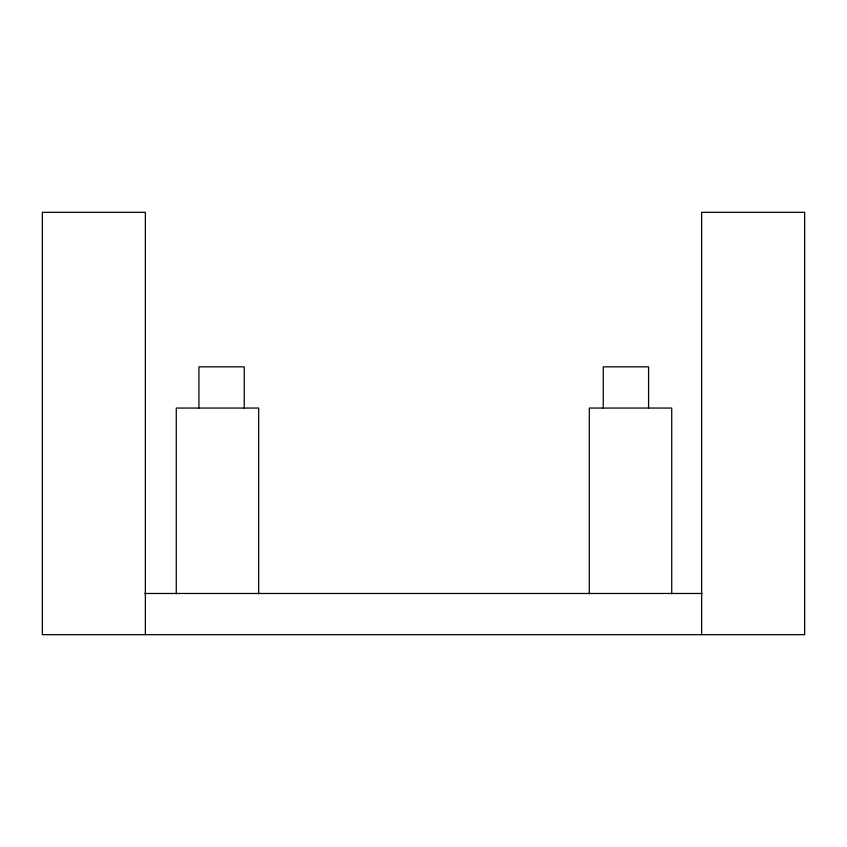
<?xml version="1.0" encoding="UTF-8"?>
<svg xmlns="http://www.w3.org/2000/svg" width="847" height="847" viewBox="0 0 847 847"><rect width="100%" height="100%" fill="white"/><g stroke="black" fill="none" stroke-linecap="round" stroke-linejoin="round"><path stroke-width="1.27" d="M144.646 593.472L702.121 593.472M701.634 634.678L701.634 212.322L804.65 212.322L804.65 634.678L42.35 634.678L42.35 212.322L145.366 212.322L145.366 634.678M671.724 593.832L671.724 408.053L589.311 408.053L589.311 593.832M648.58 408.053L648.58 366.846L603.255 366.846L603.255 408.053M258.674 593.832L258.674 408.053L176.271 408.053L176.271 593.832M244.254 408.053L244.254 366.846L198.929 366.846L198.929 408.053"/></g></svg>
